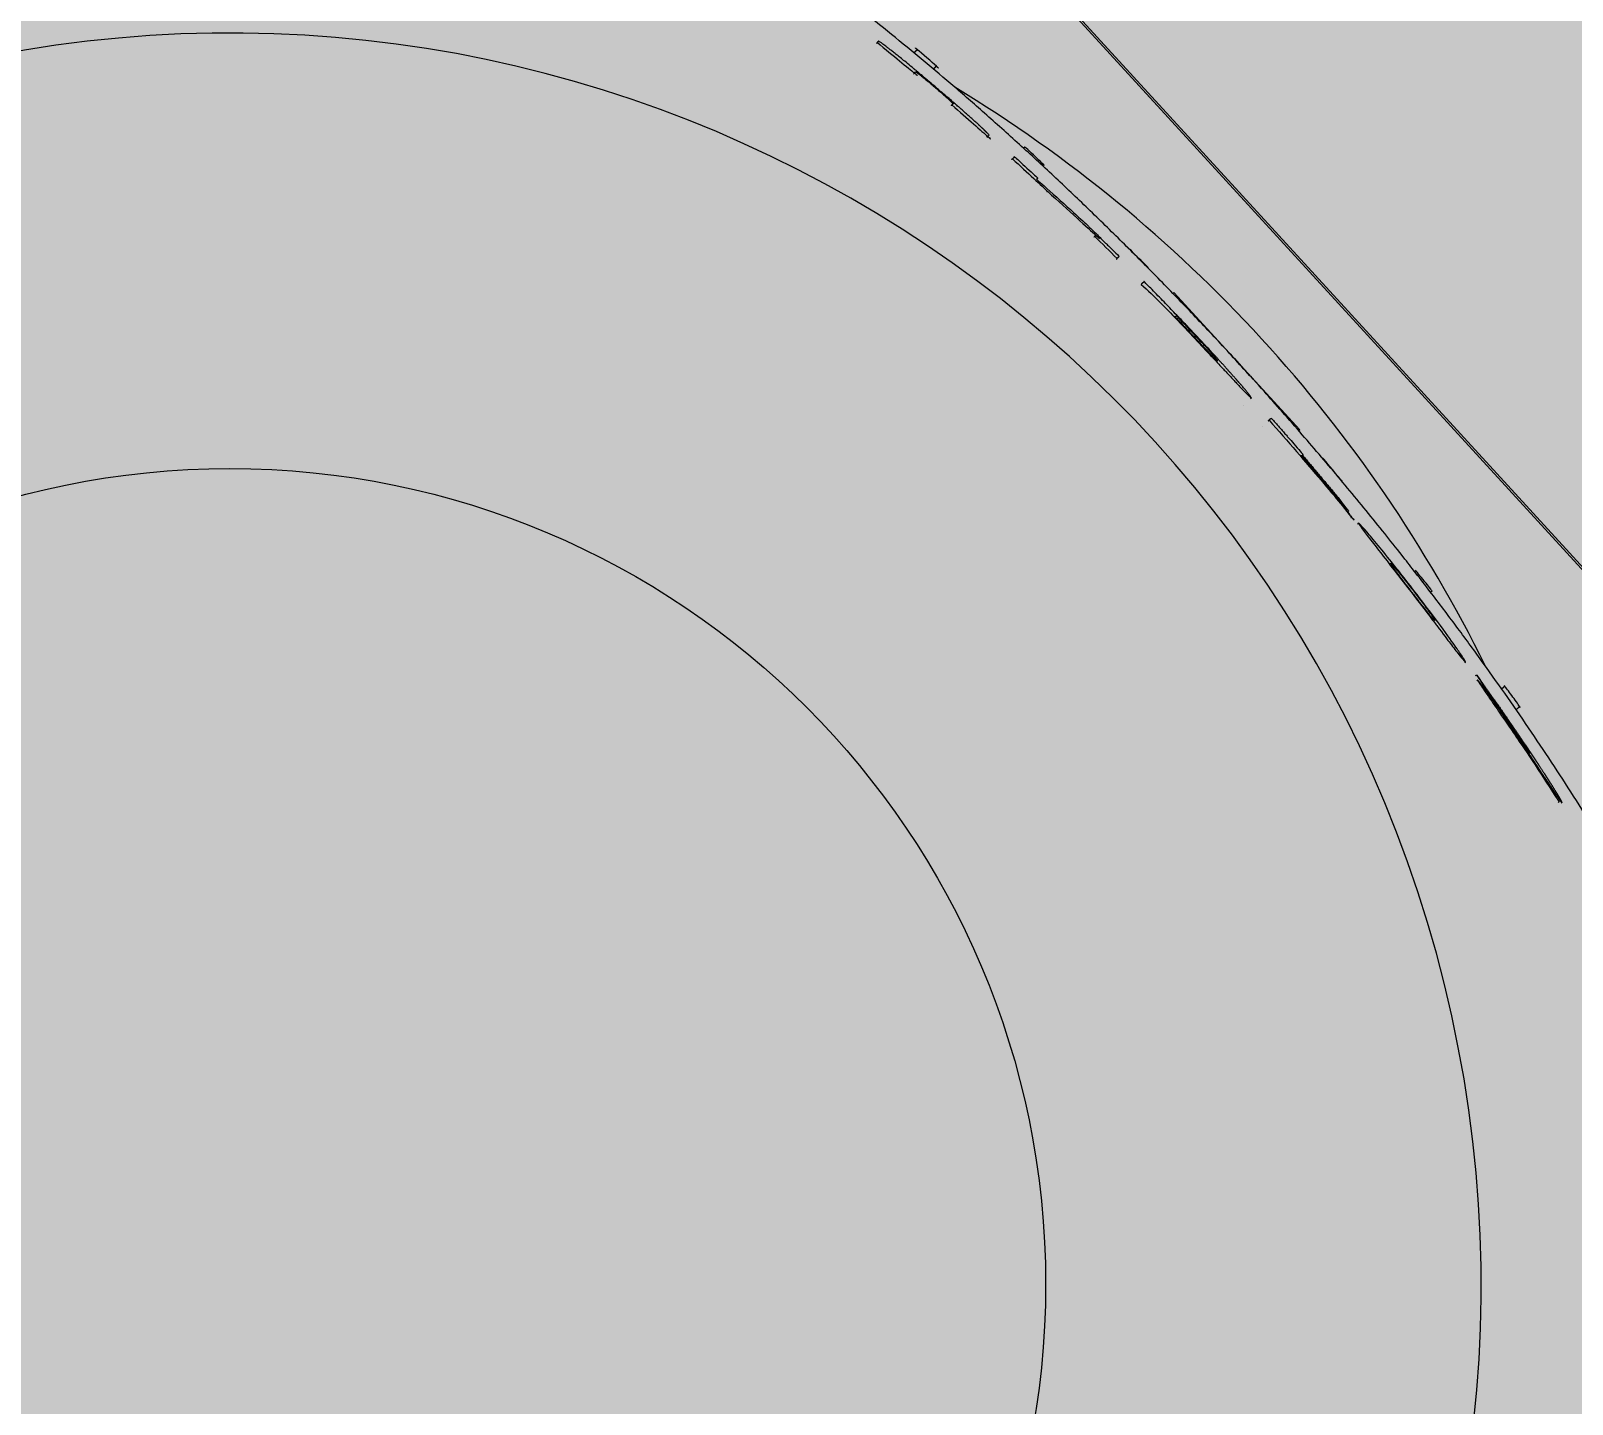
# Model space of a CAD drawing. Header units: metres. Extents: x 2306714 to 2308412, y 453204 to 454783.
# Drawn here: x 2307435.8615 to 2307435.9941, y 454013.2521 to 454013.3703 of the extents above; entities that cross this region are included whole.
import ezdxf

# ---------------------------------------------------------------- set-up
doc = ezdxf.new("R2010")
doc.units = ezdxf.units.M
doc.set_wipeout_variables(frame=1)
doc.linetypes.add('CENTER', pattern=[2, 1.25, -0.25, 0.25, -0.25])
for name, color, linetype in [('220_СТР', 7, 'Continuous'), ('АД_серый', 250, 'Continuous'), ('ГП_здания', 7, 'Continuous'), ('ПП_Дорога_Покрытия_Газон', 3, 'Continuous')]:
    doc.layers.add(name, color=color, linetype=linetype)
for name, color, linetype, lineweight in [('280_ПОР_Откосы планировки', 250, 'Continuous', 20), ('ГП_АД том 3.2.6', 250, 'Continuous', 40), ('ПП_Дорога_Покрытия_Откос', 3, 'Continuous', 9)]:
    doc.layers.add(name, color=color, linetype=linetype, lineweight=lineweight)
doc.styles.get("Standard").update_dxf_attribs({"font": 'arial.ttf'})

# ---------------------------------------------------------------- blocks, each defined once
blk = doc.blocks.new('АД 3.2.6')
at = {"layer": 'АД_серый'}
h = blk.add_hatch(dxfattribs=at)
h.set_pattern_fill('ANSI37', color=256, scale=0.25)
h.set_pattern_definition([(45, (-2306965.9422, -453205.9558), (-0.56126600757, 0.56126600757), []), (135, (-2306965.9422, -453205.9558), (-0.56126600757, -0.56126600757), [])])
edge = h.paths.add_edge_path()
edge.add_line((1053.93186, 1206.08536), (1054.02543, 1208.20484))
edge.add_line((1054.02543, 1208.20484), (1018.62202, 1175.7919))
edge.add_line((1018.62202, 1175.7919), (966.99205, 1128.52302))
edge.add_line((966.99205, 1128.52302), (878.48354, 1047.49067))
edge.add_line((878.48354, 1047.49067), (841.60499, 1013.72719))
edge.add_line((841.60499, 1013.72719), (814.31486, 988.74221))
edge.add_line((814.31486, 988.74221), (777.43631, 954.97873))
edge.add_line((777.43631, 954.97873), (740.55776, 921.21525))
edge.add_line((740.55776, 921.21525), (666.80067, 853.68829))
edge.add_line((666.80067, 853.68829), (629.92212, 819.92481))
edge.add_line((629.92212, 819.92481), (593.04357, 786.16133))
edge.add_line((593.04357, 786.16133), (556.16502, 752.39785))
edge.add_line((556.16502, 752.39785), (292.41778, 510.92888))
edge.add_line((292.41778, 510.92888), (59.06115, 297.28349))
edge.add_arc((479.24764, -161.67002), 622.24996, 132.47509102, 141.13179677)
edge.add_line((-5.2309, 228.81116), (-27.95818, 200.61292))
edge.add_arc((-516.71903, 594.54558), 627.75003, 312.47523068, 321.13179661, ccw=False)
edge.add_line((-92.81738, 131.5364), (-212.23468, 22.20554))
edge.add_line((-212.23468, 22.20554), (-211.22178, 21.09919))
edge.add_line((-211.22178, 21.09919), (-91.80447, 130.43005))
edge.add_arc((-516.71903, 594.54558), 629.25003, 312.4752307, 321.13179662)
edge.add_line((-26.79029, 199.67163), (-4.06301, 227.86986))
edge.add_arc((479.24764, -161.67002), 620.74996, 132.47509101, 141.13179676, ccw=False)
edge.add_line((60.07406, 296.17713), (293.44604, 509.83656))
edge.add_line((293.44604, 509.83656), (557.17795, 751.29146))
edge.add_line((557.17795, 751.29146), (594.0565, 785.05494))
edge.add_line((594.0565, 785.05494), (630.93505, 818.81842))
edge.add_line((630.93505, 818.81842), (667.8136, 852.5819))
edge.add_line((667.8136, 852.5819), (741.5707, 920.10885))
edge.add_line((741.5707, 920.10885), (778.44926, 953.87233))
edge.add_line((778.44926, 953.87233), (815.32781, 987.63581))
edge.add_line((815.32781, 987.63581), (842.61793, 1012.62079))
edge.add_line((842.61793, 1012.62079), (879.49648, 1046.38427))
edge.add_line((879.49648, 1046.38427), (968.00501, 1127.41661))
edge.add_line((968.00501, 1127.41661), (1019.63498, 1174.68549))
edge.add_line((1019.63498, 1174.68549), (1053.93186, 1206.08536))
blk = doc.blocks.new('Водоподготовка 4 этап')
at = {"layer": '220_СТР', "lineweight": 30, "true_color": 0xe51010}
h = blk.add_hatch(color=12, dxfattribs=at)
h.dxf.hatch_style = 1
h.paths.add_polyline_path([(2307427.33288, 454009.45795), (2307434.33981, 454015.87302), (2307439.33817, 454010.41625), (2307432.32988, 454003.99993)])
blk = doc.blocks.new('Водоподготовка 18.05')
at = {"layer": 'ГП_здания', "linetype": 'CENTER', "lineweight": 13, "ltscale": 100}
blk.add_line((7414.08, 5503.84, 0), (7414.08, 6418.12, 0), dxfattribs=at)
at = {"layer": 'ГП_здания', "lineweight": 13, "ltscale": 25}
blk.add_line((7539.08, 5759.88, 0), (7539.08, 5979.88, 0), dxfattribs=at)
at = {"layer": 'ГП_здания', "lineweight": 13}
for p, q in [((7524.88, 5911.39, 0), (7524.97, 5911.39, 0)), ((7525.3, 5907.28, 0), (7525.4, 5907.28, 0)), ((7526.27, 5898.99, 0), (7526.37, 5898.99, 0)), ((7526.43, 5898.99, 0), (7526.53, 5898.99, 0)), ((7526.96, 5867.09, 0), (7526.96, 5867.09, 0)), ((7527.81, 5867.09, 0), (7527.91, 5867.09, 0)), ((7526.92, 5864.66, 0), (7526.92, 5864.66, 0)), ((7527.34, 5852.94, 0), (7527.43, 5852.94, 0)), ((7526.05, 5837.89, 0), (7526.15, 5837.89, 0)), ((7525.77, 5836.06, 0), (7525.87, 5836.06, 0)), ((7524.01, 5823.4, 0), (7524.11, 5823.4, 0))]:
    blk.add_line(p, q, dxfattribs=at)
at = {"layer": 'ГП_здания', "lineweight": 13, "ltscale": 25}
blk.add_lwpolyline([(7467.72, 5719.88), (7538.93, 5719.88), (7538.93, 6019.88), (7458.31, 6019.88)], dxfattribs=at)
at = {"layer": 'ГП_здания', "lineweight": 13, "elevation": 0}
for points in [[(7463.16, 5964.65, 1), (7360.11, 5775.74, 1), (7463.16, 5964.65)], [(7527.39, 5883.74), (7527.49, 5883.74, 0.002331), (7527.35, 5886.44)]]:
    blk.add_lwpolyline(points, format="xyb", dxfattribs=at)
blk.add_lwpolyline([(7529, 5878.28), (7529.11, 5878.28), (7529.12, 5862.26), (7529.01, 5862.25)], dxfattribs=at)
at = {"layer": 'ГП_здания', "lineweight": 13, "ltscale": 25}
blk.add_circle((7411.63, 5870.19, 0), 70.16, dxfattribs=at)
at = {"layer": 'ГП_здания', "lineweight": 13}
blk.add_arc((7411.63, 5870.19, 0), 120.36, 343.7424, 16.3299, dxfattribs=at)
at = {"layer": 'ГП_здания', "lineweight": 13, "extrusion": (0, 0, -1)}
blk.add_ellipse((6650.46, 5875.85, 0), major_axis=(878.86, 0.55), ratio=0.530258, start_param=0.085865, end_param=0.088818, dxfattribs=at)
at = {"layer": 'ГП_здания', "lineweight": 13}
for points, degree, knots in [([(7506.33, 5965.01, 0), (7502.57, 5968.77, 0), (7497.44, 5971.64, 0), (7493.34, 5973.58, 0), (7492.15, 5974.15, 0), (7491.06, 5974.63, 0), (7489.91, 5975.11, 0), (7484.79, 5977.26, 0), (7479.3, 5979.02, 0), (7473.89, 5980.45, 0), (7470.63, 5981.31, 0), (7467.44, 5982.06, 0), (7464.08, 5982.74, 0), (7462.42, 5983.09, 0), (7460.72, 5983.41, 0), (7459, 5983.72, 0), (7450.37, 5985.26, 0), (7441.13, 5986.37, 0), (7431.55, 5987.01, 0), (7425.2, 5987.44, 0), (7418.7, 5987.66, 0), (7412.14, 5987.67, 0), (7405.87, 5987.68, 0), (7399.65, 5987.49, 0), (7393.56, 5987.12, 0), (7389.62, 5986.87, 0), (7385.73, 5986.55, 0), (7381.91, 5986.16, 0), (7371.98, 5985.12, 0), (7362.53, 5983.58, 0), (7353.92, 5981.55, 0), (7351.25, 5980.92, 0), (7348.58, 5980.23, 0), (7345.9, 5979.44, 0), (7343.67, 5978.8, 0), (7341.43, 5978.09, 0), (7339.24, 5977.32, 0), (7337.42, 5976.68, 0), (7335.62, 5976.01, 0), (7333.87, 5975.28, 0), (7332.77, 5974.83, 0), (7331.7, 5974.36, 0), (7330.6, 5973.86, 0), (7327.67, 5972.51, 0), (7324.12, 5970.66, 0), (7320.86, 5968.3, 0), (7319.42, 5967.26, 0), (7318.04, 5966.12, 0), (7316.81, 5964.89, 0), (7313.05, 5961.13, 0), (7310.18, 5956, 0), (7308.24, 5951.9, 0), (7307.68, 5950.71, 0), (7307.19, 5949.62, 0), (7306.71, 5948.46, 0), (7304.57, 5943.35, 0), (7302.8, 5937.86, 0), (7301.37, 5932.45, 0), (7300.51, 5929.19, 0), (7299.77, 5926, 0), (7299.08, 5922.64, 0), (7298.74, 5920.97, 0), (7298.42, 5919.28, 0), (7298.11, 5917.56, 0), (7296.56, 5908.93, 0), (7295.46, 5899.68, 0), (7294.81, 5890.1, 0), (7294.39, 5883.76, 0), (7294.16, 5877.26, 0), (7294.15, 5870.7, 0), (7294.15, 5864.43, 0), (7294.33, 5858.21, 0), (7294.71, 5852.11, 0), (7294.95, 5848.17, 0), (7295.27, 5844.28, 0), (7295.67, 5840.47, 0), (7296.7, 5830.53, 0), (7298.25, 5821.09, 0), (7300.28, 5812.48, 0), (7300.91, 5809.81, 0), (7301.6, 5807.14, 0), (7302.38, 5804.46, 0), (7303.03, 5802.22, 0), (7303.74, 5799.99, 0), (7304.5, 5797.79, 0), (7305.14, 5795.98, 0), (7305.82, 5794.18, 0), (7306.54, 5792.43, 0), (7307, 5791.32, 0), (7307.46, 5790.26, 0), (7307.97, 5789.16, 0), (7309.32, 5786.23, 0), (7311.17, 5782.68, 0), (7313.52, 5779.42, 0), (7314.56, 5777.98, 0), (7315.7, 5776.6, 0), (7316.93, 5775.37, 0)], 3, [0, 0, 0, 0, 1.490588, 1.490588, 1.490588, 1.924398, 1.924398, 1.924398, 3.851331, 3.851331, 3.851331, 5.01041, 5.01041, 5.01041, 5.586225, 5.586225, 5.586225, 8.477972, 8.477972, 8.477972, 10.394049, 10.394049, 10.394049, 12.224729, 12.224729, 12.224729, 13.40936, 13.40936, 13.40936, 16.493768, 16.493768, 16.493768, 17.44998, 17.44998, 17.44998, 18.244155, 18.244155, 18.244155, 18.901026, 18.901026, 18.901026, 19.31658, 19.31658, 19.31658, 20.421311, 20.421311, 20.421311, 20.909714, 20.909714, 20.909714, 22.400302, 22.400302, 22.400302, 22.834113, 22.834113, 22.834113, 24.761045, 24.761045, 24.761045, 25.920124, 25.920124, 25.920124, 26.495939, 26.495939, 26.495939, 29.387685, 29.387685, 29.387685, 31.303762, 31.303762, 31.303762, 33.134443, 33.134443, 33.134443, 34.319073, 34.319073, 34.319073, 37.403481, 37.403481, 37.403481, 38.359693, 38.359693, 38.359693, 39.153868, 39.153868, 39.153868, 39.810739, 39.810739, 39.810739, 40.226293, 40.226293, 40.226293, 41.331024, 41.331024, 41.331024, 41.819428, 41.819428, 41.819428, 41.819428]), ([(7316.93, 5775.37, 0), (7318.76, 5773.54, 0), (7320.99, 5771.76, 0), (7323.61, 5770.03, 0), (7331.37, 5765.73, 0), (7341.46, 5761.96, 0), (7348.45, 5759.9, 0), (7369.22, 5755.08, 0), (7393.77, 5752.59, 0), (7410.03, 5752.07, 0), (7436.47, 5753.01, 0), (7460.37, 5756.65, 0), (7469.09, 5758.46, 0), (7482.17, 5762.01, 0), (7492.71, 5766.36, 0), (7496.42, 5768.18, 0), (7500.74, 5770.73, 0), (7504.19, 5773.42, 0), (7505.01, 5774.1, 0), (7505.76, 5774.79, 0), (7506.45, 5775.49, 0), (7508.28, 5777.32, 0), (7510.07, 5779.55, 0), (7511.79, 5782.17, 0), (7516.1, 5789.93, 0), (7519.86, 5800.01, 0), (7521.93, 5807.01, 0), (7526.74, 5827.78, 0), (7529.24, 5852.33, 0), (7529.75, 5868.59, 0), (7528.81, 5895.02, 0), (7525.17, 5918.93, 0), (7523.37, 5927.65, 0), (7519.82, 5940.73, 0), (7515.47, 5951.26, 0), (7513.65, 5954.97, 0), (7511.09, 5959.3, 0), (7508.4, 5962.75, 0), (7507.72, 5963.56, 0), (7507.03, 5964.32, 0), (7506.33, 5965.01, 0)], 5, [0, 0, 0, 0, 0, 0, 28.612785, 28.612785, 28.612785, 74.374141, 74.374141, 74.374141, 152.858752, 152.858752, 152.858752, 202.96905, 202.96905, 202.96905, 235.424027, 235.424027, 235.424027, 246.308087, 246.308087, 246.308087, 246.308087, 246.308087, 274.920872, 274.920872, 274.920872, 320.682228, 320.682228, 320.682228, 399.166839, 399.166839, 399.166839, 449.277137, 449.277137, 449.277137, 481.732114, 481.732114, 481.732114, 492.616174, 492.616174, 492.616174, 492.616174, 492.616174, 492.616174]), ([(7527.32, 5852.18, 0), (7527.34, 5852.45, 0), (7527.37, 5852.64, 0), (7527.41, 5852.89, 0), (7527.42, 5852.95, 0), (7527.45, 5852.94, 0), (7527.46, 5852.85, 0), (7527.46, 5852.55, 0), (7527.46, 5852.32, 0), (7527.44, 5851.51, 0), (7527.42, 5851.02, 0), (7527.35, 5849.72, 0), (7527.3, 5849.01, 0), (7527.17, 5847.15, 0), (7527.04, 5845.47, 0), (7526.72, 5842.07, 0), (7526.61, 5841.06, 0), (7526.43, 5839.57, 0), (7526.37, 5839.13, 0), (7526.31, 5838.66, 0), (7526.28, 5838.49, 0), (7526.23, 5838.21, 0), (7526.21, 5838.1, 0), (7526.2, 5838.03, 0), (7526.17, 5837.92, 0), (7526.15, 5837.87, 0), (7526.13, 5837.91, 0), (7526.13, 5837.98, 0), (7526.14, 5838.26, 0), (7526.15, 5838.48, 0), (7526.19, 5839.11, 0), (7526.23, 5839.51, 0), (7526.3, 5840.34, 0), (7526.36, 5840.93, 0), (7526.48, 5842.27, 0), (7526.6, 5843.54, 0), (7526.86, 5846.63, 0), (7526.97, 5848, 0), (7527.13, 5849.94, 0), (7527.17, 5850.48, 0), (7527.23, 5851.2, 0), (7527.25, 5851.43, 0), (7527.28, 5851.84, 0), (7527.3, 5852.02, 0), (7527.32, 5852.18, 0)], 3, [0, 0, 0, 0, 0.140503, 0.140503, 0.279558, 0.279558, 0.440684, 0.440684, 0.557789, 0.557789, 0.647061, 0.647061, 0.735991, 0.735991, 0.880222, 0.880222, 1.011551, 1.011551, 1.141168, 1.141168, 1.238837, 1.238837, 1.336799, 1.336799, 1.336799, 1.471844, 1.471844, 1.606831, 1.606831, 1.749736, 1.749736, 1.904632, 1.904632, 2.023565, 2.023565, 2.069214, 2.069214, 2.080648, 2.080648, 2.085127, 2.085127, 2.087376, 2.087376, 2.089632, 2.089632, 2.089632, 2.089632]), ([(7526.86, 5844.12, 0), (7526.9, 5844.57, 0), (7526.94, 5845.01, 0), (7527, 5845.68, 0), (7527.03, 5846.09, 0), (7527.08, 5846.74, 0), (7527.1, 5847.07, 0), (7527.14, 5847.62, 0), (7527.15, 5847.83, 0), (7527.16, 5848.18, 0), (7527.16, 5848.32, 0), (7527.16, 5848.56, 0), (7527.14, 5848.56, 0), (7527.11, 5848.47, 0), (7527.09, 5848.36, 0), (7527.05, 5848.01, 0), (7527.03, 5847.84, 0), (7526.97, 5847.32, 0), (7526.95, 5847.07, 0), (7526.91, 5846.63, 0), (7526.89, 5846.37, 0), (7526.87, 5846.17, 0), (7526.85, 5845.96, 0), (7526.84, 5845.75, 0), (7526.8, 5845.29, 0), (7526.79, 5845.23, 0), (7526.76, 5844.85, 0), (7526.73, 5844.52, 0), (7526.68, 5843.87, 0), (7526.66, 5843.61, 0), (7526.63, 5843.15, 0), (7526.61, 5842.96, 0), (7526.59, 5842.59, 0), (7526.59, 5842.48, 0), (7526.6, 5842.31, 0), (7526.61, 5842.3, 0), (7526.65, 5842.43, 0), (7526.67, 5842.55, 0), (7526.73, 5842.91, 0), (7526.75, 5843.11, 0), (7526.8, 5843.52, 0), (7526.83, 5843.81, 0), (7526.86, 5844.12, 0)], 3, [0, 0, 0, 0, 0.061398, 0.061398, 0.143718, 0.143718, 0.202976, 0.202976, 0.250492, 0.250492, 0.297711, 0.297711, 0.366238, 0.366238, 0.435084, 0.435084, 0.471903, 0.471903, 0.504315, 0.504315, 0.561339, 0.561339, 0.561339, 0.596677, 0.596677, 0.608213, 0.608213, 0.649967, 0.649967, 0.679277, 0.679277, 0.709843, 0.709843, 0.753333, 0.753333, 0.831317, 0.831317, 0.895995, 0.895995, 0.956547, 0.956547, 1.047004, 1.047004, 1.047004, 1.047004]), ([(7525.8, 5835.06, 0), (7525.82, 5835.06, 0), (7525.85, 5835.06, 0), (7525.88, 5835.06, 0), (7525.55, 5832.34, 0), (7525.43, 5831.53, 0), (7525.15, 5829.67, 0), (7525.11, 5829.41, 0), (7525.06, 5829.07, 0), (7525.03, 5828.92, 0), (7524.99, 5828.68, 0), (7524.97, 5828.59, 0), (7524.95, 5828.47, 0), (7524.94, 5828.42, 0), (7524.93, 5828.37, 0), (7524.93, 5828.36, 0), (7524.92, 5828.38, 0), (7524.93, 5828.41, 0), (7524.93, 5828.5, 0), (7524.94, 5828.56, 0), (7524.97, 5828.73, 0), (7524.98, 5828.84, 0), (7525.04, 5829.28, 0), (7525.09, 5829.64, 0), (7525.16, 5830.09, 0), (7525.17, 5830.18, 0), (7525.39, 5831.75, 0), (7525.5, 5832.56, 0), (7525.71, 5834.3, 0), (7525.75, 5834.64, 0), (7525.8, 5835.04, 0), (7525.82, 5835.3, 0), (7525.86, 5835.71, 0), (7525.87, 5835.85, 0), (7525.88, 5836.03, 0), (7525.88, 5836.07, 0), (7525.86, 5836.04, 0), (7525.84, 5835.97, 0), (7525.8, 5835.71, 0), (7525.77, 5835.52, 0), (7525.68, 5834.94, 0), (7525.63, 5834.57, 0), (7525.52, 5833.79, 0), (7525.45, 5833.26, 0), (7525.27, 5831.99, 0), (7525.14, 5831.07, 0), (7524.89, 5829.37, 0), (7524.69, 5827.82, 0), (7523.96, 5823.6, 0), (7523.93, 5823.6, 0), (7523.9, 5823.6, 0), (7523.86, 5823.6, 0)], 3, [0, 0, 0, 0, 1, 1, 1, 1.783766, 1.783766, 1.982817, 1.982817, 2.11539, 2.11539, 2.202851, 2.202851, 2.273034, 2.273034, 2.340963, 2.340963, 2.410948, 2.410948, 2.485726, 2.485726, 2.579921, 2.579921, 2.89106, 2.89106, 2.97694, 2.97694, 4.273165, 4.273165, 4.998658, 4.998658, 5.83057, 5.83057, 6.496585, 6.496585, 7.143847, 7.143847, 7.81969, 7.81969, 8.515656, 8.515656, 9.392411, 9.392411, 10.702693, 10.702693, 12.186246, 12.186246, 14.374851, 14.374851, 14.374851, 15.374851, 15.374851, 15.374851, 15.374851])]:
    blk.add_open_spline(points, degree=degree, knots=knots, dxfattribs=at)
for points, weights, degree, knots in [([(7525.93, 5903.07, 0), (7526.09, 5901.72, 0), (7526.23, 5900.36, 0), (7526.37, 5898.99, 0), (7526.42, 5898.99, 0), (7526.47, 5898.99, 0), (7526.52, 5898.99, 0), (7526.53, 5898.97, 0), (7526.54, 5899.02, 0), (7526.54, 5899.19, 0), (7526.54, 5899.31, 0), (7526.52, 5899.66, 0), (7526.5, 5899.91, 0), (7526.44, 5900.64, 0), (7526.4, 5901.09, 0), (7526.16, 5903.34, 0), (7525.91, 5905.4, 0), (7525.61, 5907.62, 0), (7525.5, 5908.44, 0), (7525.3, 5909.71, 0), (7525.22, 5910.17, 0), (7525.12, 5910.79, 0), (7525.07, 5911.02, 0), (7525.01, 5911.29, 0), (7525, 5911.35, 0), (7524.97, 5911.41, 0), (7524.97, 5911.4, 0), (7524.97, 5911.36, 0), (7524.92, 5911.36, 0), (7524.87, 5911.36, 0), (7524.82, 5911.36, 0), (7524.78, 5911.36, 0), (7524.75, 5911.36, 0), (7524.72, 5911.36, 0)], [1, 0.999842440264, 0.999842440264, 1, 1, 1, 1, 1, 1, 1, 1, 1, 1, 1, 1, 1, 1, 1, 1, 1, 1, 1, 1, 1, 1, 1, 1, 1, 1, 1, 1, 1, 1, 1], 3, [0, 0, 0, 0, 0.043483, 0.043483, 0.043483, 1.043483, 1.043483, 1.043483, 1.176822, 1.176822, 1.29652, 1.29652, 1.402822, 1.402822, 1.501723, 1.501723, 1.801223, 1.801223, 2.155266, 2.155266, 2.487129, 2.487129, 2.786519, 2.786519, 2.987055, 2.987055, 3.18426, 3.18426, 3.18426, 4.18426, 4.18426, 4.18426, 5.18426, 5.18426, 5.18426, 5.18426]), ([(7524.82, 5911.36, 0), (7525.02, 5910.01, 0), (7525.22, 5908.65, 0), (7525.4, 5907.28, 0), (7525.45, 5907.28, 0), (7525.5, 5907.28, 0), (7525.55, 5907.28, 0), (7525.56, 5907.28, 0), (7525.56, 5907.26, 0), (7525.58, 5907.19, 0), (7525.59, 5907.13, 0), (7525.63, 5906.94, 0), (7525.66, 5906.77, 0), (7525.72, 5906.36, 0), (7525.75, 5906.12, 0), (7525.83, 5905.6, 0), (7525.86, 5905.32, 0), (7525.93, 5904.77, 0), (7525.96, 5904.5, 0), (7526.01, 5904.01, 0), (7526.04, 5903.79, 0), (7526.07, 5903.44, 0), (7526.08, 5903.3, 0), (7526.09, 5903.15, 0), (7526.09, 5903.07, 0), (7526.08, 5903.07, 0), (7526.03, 5903.07, 0), (7525.98, 5903.07, 0), (7525.93, 5903.07, 0), (7525.89, 5903.07, 0), (7525.86, 5903.07, 0), (7525.83, 5903.07, 0)], [1, 0.999831571191, 0.999831571191, 1, 1, 1, 1, 1, 1, 1, 1, 1, 1, 1, 1, 1, 1, 1, 1, 1, 1, 1, 1, 1, 1, 1, 1, 1, 1, 1, 1, 1], 3, [0, 0, 0, 0, 0.044958, 0.044958, 0.044958, 1.044958, 1.044958, 1.044958, 1.12452, 1.12452, 1.203961, 1.203961, 1.340747, 1.340747, 1.478445, 1.478445, 1.61591, 1.61591, 1.75323, 1.75323, 1.889381, 1.889381, 2.015622, 2.015622, 2.106287, 2.106287, 2.106287, 3.106287, 3.106287, 3.106287, 4.106287, 4.106287, 4.106287, 4.106287]), ([(7526.84, 5906.43, 0), (7526.96, 5906.43, 0), (7527.08, 5906.44, 0), (7527.2, 5906.44, 0), (7527.12, 5907.15, 0), (7527.05, 5907.87, 0), (7526.97, 5908.58, 0), (7526.83, 5908.58, 0), (7526.69, 5908.59, 0), (7526.55, 5908.59, 0)], [1, 1, 1, 1, 0.999996795465, 0.999996795465, 1, 1, 1, 1], 3, [0, 0, 0, 0, 0.480007, 0.480007, 0.480007, 0.486208, 0.486208, 0.486208, 1.043218, 1.043218, 1.043218, 1.043218]), ([(7528.15, 5894.02, 0), (7528.19, 5894.02, 0), (7528.24, 5894.03, 0), (7528.28, 5894.03, 0), (7528.23, 5894.74, 0), (7528.18, 5895.45, 0), (7528.13, 5896.16, 0), (7528.07, 5896.17, 0), (7528.02, 5896.17, 0), (7527.96, 5896.17, 0)], [1, 1, 1, 1, 0.999996814524, 0.999996814524, 1, 1, 1, 1], 3, [0, 0, 0, 0, 0.1836966, 0.1836966, 0.1836966, 0.1898793, 0.1898793, 0.1898793, 0.4132454, 0.4132454, 0.4132454, 0.4132454]), ([(7526.55, 5896.14, 0), (7526.58, 5896.14, 0), (7526.61, 5896.14, 0), (7526.64, 5896.14, 0), (7526.73, 5896.14, 0), (7526.81, 5896.14, 0), (7526.9, 5896.14, 0), (7526.94, 5895.69, 0), (7526.98, 5895.24, 0), (7527.05, 5894.35, 0), (7527.09, 5893.9, 0), (7527.13, 5893.45, 0), (7527.08, 5893.45, 0), (7527.03, 5893.45, 0), (7526.98, 5893.45, 0), (7527.17, 5891.6, 0), (7527.35, 5889.74, 0), (7527.52, 5887.87, 0), (7527.56, 5887.18, 0), (7527.6, 5886.49, 0), (7527.67, 5885.12, 0), (7527.71, 5884.43, 0), (7527.74, 5883.74, 0), (7527.65, 5883.74, 0), (7527.57, 5883.74, 0), (7527.49, 5883.74, 0)], [1, 1, 1, 1, 1, 1, 1, 1, 1, 1, 1, 1, 1, 1, 1, 0.999712769491, 0.999712769491, 1, 1, 1, 1, 1, 1, 1, 1, 1], 3, [0, 0, 0, 0, 1, 1, 1, 2, 2, 2, 2.126478, 2.126478, 2.252956, 2.252956, 2.252956, 3.252956, 3.252956, 3.252956, 3.311668, 3.311668, 3.311668, 3.505021, 3.505021, 3.698375, 3.698375, 3.698375, 4.698375, 4.698375, 4.698375, 4.698375]), ([(7526.64, 5896.14, 0), (7526.83, 5894.09, 0), (7526.98, 5892.01, 0), (7526.94, 5892.01, 0), (7526.89, 5892.01, 0)], [1, 0.999768964858, 1, 1, 1], 2, [0, 0, 0, 0.042992, 0.042992, 1.042992, 1.042992, 1.042992]), ([(7526.98, 5892.01, 0), (7527.27, 5889.25, 0), (7527.5, 5886.44, 0), (7527.42, 5886.44, 0), (7527.35, 5886.44, 0), (7527.3, 5886.44, 0), (7527.25, 5886.44, 0)], [1, 0.9995748086, 1, 1, 1, 1, 1], 2, [0, 0, 0, 0.058325, 0.058325, 1.058325, 1.058325, 2.058325, 2.058325, 2.058325]), ([(7528.8, 5883.75, 0), (7528.81, 5883.75, 0), (7528.83, 5883.75, 0), (7528.84, 5883.75, 0), (7528.87, 5883.04, 0), (7528.9, 5882.32, 0), (7528.92, 5881.61, 0), (7528.91, 5881.61, 0), (7528.9, 5881.61, 0), (7528.89, 5881.61, 0)], [1, 1, 1, 1, 0.999996825739, 0.999996825739, 1, 1, 1, 1], 3, [0, 0, 0, 0, 0.055698, 0.055698, 0.055698, 0.061869, 0.061869, 0.061869, 1.061869, 1.061869, 1.061869, 1.061869]), ([(7527.51, 5880.7, 0), (7527.54, 5880.7, 0), (7527.58, 5880.7, 0), (7527.61, 5880.7, 0), (7527.69, 5880.7, 0), (7527.78, 5880.7, 0), (7527.86, 5880.7, 0), (7527.97, 5877.77, 0), (7528.03, 5874.84, 0), (7528.05, 5871.9, 0), (7528.05, 5871.58, 0), (7528.05, 5871.26, 0), (7528.05, 5870.62, 0), (7528.04, 5870.31, 0), (7528.03, 5869.44, 0), (7528.02, 5868.92, 0), (7528, 5868.04, 0), (7527.98, 5867.69, 0), (7527.94, 5867.22, 0), (7527.93, 5867.09, 0), (7527.89, 5867.09, 0), (7527.88, 5867.22, 0), (7527.85, 5867.69, 0), (7527.84, 5868.04, 0), (7527.82, 5868.92, 0), (7527.82, 5869.44, 0), (7527.81, 5870.31, 0), (7527.8, 5870.62, 0), (7527.8, 5871.25, 0), (7527.8, 5871.58, 0), (7527.79, 5871.9, 0), (7527.78, 5874.84, 0), (7527.71, 5877.77, 0), (7527.61, 5880.7, 0)], [1, 1, 1, 1, 1, 1, 1, 0.999343512694, 0.999343512694, 1, 1, 1, 1, 1, 1, 1, 1, 1, 1, 1, 1, 1, 1, 1, 1, 1, 1, 1, 1, 1, 1, 0.999341942387, 0.999341942387, 1], 3, [0, 0, 0, 0, 1, 1, 1, 2, 2, 2, 2.088765, 2.088765, 2.088765, 2.179672, 2.179672, 2.270355, 2.270355, 2.446415, 2.446415, 2.623026, 2.623026, 2.799734, 2.799734, 2.97648, 2.97648, 3.15302, 3.15302, 3.329024, 3.329024, 3.41975, 3.41975, 3.510708, 3.510708, 3.510708, 3.599579, 3.599579, 3.599579, 3.599579]), ([(7527.93, 5876.65, 0), (7527.94, 5875.85, 0), (7527.96, 5875.05, 0), (7527.97, 5874.24, 0), (7527.97, 5874.05, 0), (7527.97, 5873.86, 0), (7527.98, 5873.49, 0), (7527.98, 5873.31, 0), (7527.98, 5872.79, 0), (7527.97, 5872.48, 0), (7527.96, 5871.96, 0), (7527.96, 5871.76, 0), (7527.94, 5871.48, 0), (7527.93, 5871.41, 0), (7527.91, 5871.41, 0), (7527.9, 5871.48, 0), (7527.88, 5871.76, 0), (7527.87, 5871.96, 0), (7527.86, 5872.48, 0), (7527.85, 5872.79, 0), (7527.84, 5873.31, 0), (7527.83, 5873.49, 0), (7527.83, 5873.86, 0), (7527.82, 5874.05, 0), (7527.82, 5874.24, 0), (7527.81, 5875.05, 0), (7527.8, 5875.85, 0), (7527.78, 5876.65, 0), (7527.83, 5876.65, 0), (7527.88, 5876.65, 0), (7527.93, 5876.65, 0)], [1, 0.999994590858, 0.999994590858, 1, 1, 1, 1, 1, 1, 1, 1, 1, 1, 1, 1, 1, 1, 1, 1, 1, 1, 1, 1, 1, 1, 0.999994585389, 0.999994585389, 1, 1, 1, 1], 3, [0, 0, 0, 0, 0.008057, 0.008057, 0.008057, 0.061803, 0.061803, 0.115414, 0.115414, 0.219311, 0.219311, 0.323549, 0.323549, 0.427893, 0.427893, 0.532235, 0.532235, 0.6365, 0.6365, 0.740465, 0.740465, 0.794031, 0.794031, 0.847732, 0.847732, 0.847732, 0.855793, 0.855793, 0.855793, 1.855793, 1.855793, 1.855793, 1.855793]), ([(7529.11, 5871.33, 0), (7529.11, 5871.33, 0), (7529.11, 5871.33, 0), (7529.12, 5870.27, 0), (7529.11, 5869.2, 0), (7529.11, 5869.2, 0), (7529.11, 5869.2, 0)], [1, 1, 1, 0.999995244209, 1, 1, 1], 2, [0, 0, 0, 1, 1, 1.006168, 1.006168, 2.006168, 2.006168, 2.006168]), ([(7527.75, 5864.66, 0), (7527.65, 5859.14, 0), (7527.35, 5853.68, 0), (7527.3, 5853.68, 0), (7527.25, 5853.68, 0)], [1, 0.998450632752, 1, 1, 1], 2, [0, 0, 0, 0.111347, 0.111347, 1.111347, 1.111347, 1.111347]), ([(7527.65, 5864.66, 0), (7527.68, 5864.66, 0), (7527.72, 5864.66, 0), (7527.75, 5864.66, 0), (7527.83, 5864.66, 0), (7527.92, 5864.66, 0), (7528, 5864.66, 0), (7527.99, 5863.97, 0), (7527.97, 5863.28, 0), (7527.94, 5861.91, 0), (7527.92, 5861.22, 0), (7527.9, 5860.53, 0), (7527.87, 5860.53, 0), (7527.84, 5860.53, 0), (7527.82, 5860.53, 0), (7527.79, 5859.77, 0), (7527.76, 5859.01, 0), (7527.7, 5857.49, 0), (7527.67, 5856.74, 0), (7527.64, 5855.98, 0), (7527.6, 5855.54, 0), (7527.56, 5855.11, 0), (7527.52, 5854.68, 0)], [1, 1, 1, 1, 1, 1, 1, 1, 1, 1, 1, 1, 1, 1, 1, 1, 1, 1, 1, 1, 0.999999522671, 0.999999522671, 1], 3, [0, 0, 0, 0, 1, 1, 1, 2, 2, 2, 2.1935, 2.1935, 2.387001, 2.387001, 2.387001, 3.387001, 3.387001, 3.387001, 3.600351, 3.600351, 3.813701, 3.813701, 3.813701, 3.816094, 3.816094, 3.816094, 3.816094]), ([(7527.35, 5853.68, 0), (7527.41, 5854.32, 0), (7527.47, 5854.96, 0), (7527.61, 5857.73, 0), (7527.7, 5860.53, 0), (7527.73, 5860.53, 0), (7527.76, 5860.53, 0), (7527.67, 5857.59, 0), (7527.52, 5854.68, 0), (7527.48, 5854.68, 0), (7527.44, 5854.68, 0)], [1, 0.999999314875, 1, 0.999599929428, 1, 1, 1, 0.999558664614, 1, 1, 1], 2, [0, 0, 0, 0.002341, 0.002341, 0.058917, 0.058917, 1.058917, 1.058917, 1.118338, 1.118338, 2.118338, 2.118338, 2.118338]), ([(7528.82, 5856.78, 0), (7528.83, 5856.78, 0), (7528.85, 5856.78, 0), (7528.86, 5856.78, 0), (7528.89, 5857.49, 0), (7528.91, 5858.21, 0), (7528.94, 5858.92, 0), (7528.93, 5858.92, 0), (7528.92, 5858.92, 0), (7528.91, 5858.92, 0)], [1, 1, 1, 1, 0.999996825739, 0.999996825739, 1, 1, 1, 1], 3, [0, 0, 0, 0, 0.055736, 0.055736, 0.055736, 0.061908, 0.061908, 0.061908, 1.061908, 1.061908, 1.061908, 1.061908]), ([(7527.99, 5844.36, 0), (7528.05, 5844.36, 0), (7528.11, 5844.36, 0), (7528.16, 5844.37, 0), (7528.22, 5845.08, 0), (7528.27, 5845.79, 0), (7528.31, 5846.5, 0), (7528.27, 5846.5, 0), (7528.22, 5846.51, 0), (7528.18, 5846.51, 0)], [1, 1, 1, 1, 0.999996814524, 0.999996814524, 1, 1, 1, 1], 3, [0, 0, 0, 0, 0.2233965, 0.2233965, 0.2233965, 0.2295792, 0.2295792, 0.2295792, 0.4133104, 0.4133104, 0.4133104, 0.4133104]), ([(7526, 5836.44, 0), (7526.04, 5836.44, 0), (7526.07, 5836.44, 0), (7526.1, 5836.44, 0), (7525.78, 5833.67, 0), (7525.44, 5831.24, 0), (7524.99, 5828.22, 0), (7524.76, 5826.76, 0), (7524.49, 5825.21, 0), (7524.4, 5824.72, 0), (7524.27, 5824.08, 0), (7524.23, 5823.88, 0), (7524.18, 5823.62, 0), (7524.14, 5823.49, 0), (7524.11, 5823.4, 0), (7524.1, 5823.39, 0), (7524.1, 5823.5, 0), (7524.11, 5823.6, 0), (7524.16, 5823.92, 0), (7524.19, 5824.16, 0), (7524.27, 5824.66, 0), (7524.35, 5825.15, 0), (7524.59, 5826.69, 0), (7524.64, 5827.06, 0), (7524.75, 5827.72, 0), (7524.8, 5828.05, 0), (7524.93, 5828.96, 0), (7525.12, 5830.27, 0), (7525.18, 5830.73, 0), (7525.19, 5830.83, 0), (7525.21, 5830.98, 0), (7525.22, 5831.03, 0), (7525.22, 5831.09, 0), (7525.22, 5831.1, 0), (7525.21, 5831.09, 0), (7525.21, 5831.07, 0), (7525.2, 5831.01, 0), (7525.19, 5830.96, 0), (7525.16, 5830.81, 0), (7525.15, 5830.71, 0), (7525.11, 5830.45, 0), (7525.07, 5830.21, 0), (7524.84, 5828.67, 0), (7524.71, 5827.84, 0), (7524.52, 5826.64, 0), (7524.38, 5825.79, 0), (7524.22, 5824.78, 0), (7524.13, 5824.39, 0), (7524.05, 5823.99, 0), (7523.96, 5823.6, 0)], [1, 1, 1, 1, 1, 1, 1, 1, 1, 1, 1, 1, 1, 1, 1, 1, 1, 1, 1, 1, 1, 1, 1, 1, 1, 1, 1, 1, 1, 1, 1, 1, 1, 1, 1, 1, 1, 1, 1, 1, 1, 1, 1, 1, 1, 1, 1, 0.999999238075, 0.999999238075, 1], 3, [0, 0, 0, 0, 1, 1, 1, 4.847013, 4.847013, 8.105708, 8.105708, 9.353703, 9.353703, 10.058328, 10.058328, 10.56282, 10.56282, 10.883016, 10.883016, 11.138429, 11.138429, 11.452802, 11.452802, 11.7276, 11.7276, 11.849071, 11.849071, 11.991205, 11.991205, 12.130998, 12.130998, 12.173244, 12.173244, 12.210017, 12.210017, 12.244954, 12.244954, 12.278513, 12.278513, 12.311038, 12.311038, 12.348995, 12.348995, 12.428636, 12.428636, 12.670987, 12.670987, 12.960355, 12.960355, 12.960355, 12.963378, 12.963378, 12.963378, 12.963378]), ([(7526.6, 5831.93, 0), (7526.74, 5831.94, 0), (7526.88, 5831.94, 0), (7527.02, 5831.95, 0), (7527.1, 5832.66, 0), (7527.17, 5833.37, 0), (7527.25, 5834.09, 0), (7527.12, 5834.09, 0), (7527, 5834.09, 0), (7526.88, 5834.1, 0)], [1, 1, 1, 1, 0.999996795465, 0.999996795465, 1, 1, 1, 1], 3, [0, 0, 0, 0, 0.557011, 0.557011, 0.557011, 0.563212, 0.563212, 0.563212, 1.043224, 1.043224, 1.043224, 1.043224])]:
    blk.add_rational_spline(points, weights, degree=degree, knots=knots, dxfattribs=at)
at = {"lineweight": 13, "ltscale": 25}
blk.add_wipeout([(7803.98, 5448.65), (7803.23, 8450.19), (7771.23, 8450.19), (7771.98, 5448.65)], dxfattribs=at).translate(0, 0, 0).dxf.layer = 'ГП_здания'
at = {"layer": 'ГП_здания', "lineweight": 13, "insert": (6820.64, 5485.23), "char_height": 150, "width": 1660.2642, "attachment_point": 1, "bg_fill": 2}
blk.add_mtext('{\\FCS_Gost2304|c0;\\W0.9;\\Q15;Р-6-1÷2}', dxfattribs=at)
blk = doc.blocks.new('Откос водоподготовка')
at = {"layer": 'ПП_Дорога_Покрытия_Откос'}
h = blk.add_hatch(dxfattribs=at)
h.set_pattern_fill('GRASS', color=110, scale=0.02, style=0)
h.set_pattern_definition([(90, (-2307476.39992, -453943.012), (-0.3592102448, 0.3592102448), [0.09525, -0.6231704896]), (45, (-2307476.3999, -453943.012), (-0.35921024484, 0.35921024484), [0.09525, -0.41275]), (135, (-2307476.3999, -453943.012), (-0.35921024484, -0.35921024484), [0.09525, -0.41275])])
edge = h.paths.add_edge_path()
edge.add_line((21.81438, 23.73319), (19.4805, 26.28239))
edge.add_arc((14.20344, 31.75312), 7.60107, 224.018251, 313.967682, ccw=False)
edge.add_line((8.73738, 26.47123), (-14.23126, 49.84106))
edge.add_line((-14.23126, 49.84106), (-16.36841, 52.39698))
edge.add_line((-16.36841, 52.39698), (-12.60349, 55.77315))
edge.add_arc((-14.12112, 57.41554), 2.23621, 312.7392, 402.11394)
edge.add_line((-12.46227, 58.91515), (-20.06323, 67.51195))
edge.add_arc((-21.67482, 65.65259), 2.46057, 49.08307, 132.02188)
edge.add_line((-23.32196, 67.48052), (-26.75947, 64.28198))
edge.add_line((-26.75947, 64.28198), (-32.95278, 71.16613))
edge.add_arc((-34.80356, 69.46306), 2.51512, 42.61989, 96.74512)
edge.add_line((-35.09897, 71.96077), (-40.01462, 77.44533))
edge.add_arc((-41.95395, 75.68624), 2.61827, 42.21002, 132.1302)
edge.add_line((-43.71033, 77.62801), (-53.68224, 68.37441))
edge.add_arc((-51.8986, 66.57882), 2.53091, 134.80867, 222.70303)
edge.add_line((-53.75851, 64.86236), (-48.81323, 59.73128))
edge.add_arc((-47.50489, 57.82765), 2.30989, 124.50022, 222.19026)
edge.add_line((-49.21633, 56.27634), (-37.30642, 43.71721))
edge.add_arc((-35.86241, 45.03767), 1.95672, 222.44112, 310.75565)
edge.add_line((-34.585, 43.55545), (-33.30836, 44.4962))
edge.add_arc((-28.67027, 36.73671), 9.04, 43.337077, 120.868071, ccw=False)
edge.add_line((-22.09522, 42.94076), (-19.43837, 40.15334))
edge.add_line((-19.43837, 40.15334), (-0.74955, 17.78563))
edge.add_arc((-6.37591, 13.01427), 7.37712, -51.173828, 40.299142, ccw=False)
edge.add_line((-1.75076, 7.26712), (0.79361, 4.488))
edge.add_arc((-6.53306, 12.49064), 10.85, 312.475121, 402.475096)
edge.add_line((1.46958, 19.81731), (-20.79257, 44.13338))
edge.add_arc((-28.79521, 36.80671), 10.84999, 42.475082, 130.626496)
edge.add_line((-35.85991, 45.04153), (-47.54589, 57.80567))
edge.add_line((-47.54589, 57.80567), (-45.54518, 59.63738))
edge.add_line((-45.54518, 59.63738), (-51.89272, 66.57055))
edge.add_line((-51.89272, 66.57055), (-41.93414, 75.68795))
edge.add_line((-41.93414, 75.68795), (-35.58661, 68.75478))
edge.add_line((-35.58661, 68.75478), (-34.78592, 69.48784))
edge.add_line((-34.78592, 69.48784), (-26.90377, 60.87848))
edge.add_line((-26.90377, 60.87848), (-21.66702, 65.67289))
edge.add_line((-21.66702, 65.67289), (-14.104, 57.4121))
edge.add_line((-14.104, 57.4121), (-19.34075, 52.61768))
edge.add_line((-19.34075, 52.61768), (6.48505, 24.40916))
edge.add_arc((14.48765, 31.73478), 10.84926, 222.471174, 312.479042)

msp = doc.modelspace()

# ---------------------------------------------------------------- hatches: boundary and pattern name
at = {"layer": 'ПП_Дорога_Покрытия_Газон'}
h = msp.add_hatch(dxfattribs=at)
h.set_pattern_fill('ANSI37', color=256, scale=0.15, angle=-9.47535813)
edge = h.paths.add_edge_path()
edge.add_line((2307436.38529, 454020.45733), (2307441.30303, 454014.97629))
edge.add_line((2307441.30303, 454014.97629), (2307441.39919, 454014.98636))
edge.add_line((2307441.39919, 454014.98636), (2307441.53098, 454014.99316))
edge.add_line((2307441.53098, 454014.99316), (2307441.66295, 454014.993))
edge.add_line((2307441.66295, 454014.993), (2307441.79472, 454014.98586))
edge.add_line((2307441.79472, 454014.98586), (2307441.92593, 454014.97178))
edge.add_line((2307441.92593, 454014.97178), (2307442.05621, 454014.95079))
edge.add_line((2307442.05621, 454014.95079), (2307442.18521, 454014.92295))
edge.add_line((2307442.18521, 454014.92295), (2307442.31255, 454014.88833))
edge.add_line((2307442.31255, 454014.88833), (2307442.43789, 454014.84704))
edge.add_line((2307442.43789, 454014.84704), (2307442.56087, 454014.79919))
edge.add_line((2307442.56087, 454014.79919), (2307442.68115, 454014.74491))
edge.add_line((2307442.68115, 454014.74491), (2307442.7984, 454014.68436))
edge.add_line((2307442.7984, 454014.68436), (2307442.91229, 454014.6177))
edge.add_line((2307442.91229, 454014.6177), (2307443.0287, 454014.54194))
edge.add_line((2307443.0287, 454014.54194), (2307443.14073, 454014.45984))
edge.add_line((2307443.14073, 454014.45984), (2307443.24802, 454014.37166))
edge.add_line((2307443.24802, 454014.37166), (2307443.35027, 454014.27766))
edge.add_line((2307443.35027, 454014.27766), (2307443.44713, 454014.17813))
edge.add_line((2307443.44713, 454014.17813), (2307449.64045, 454007.29398))
edge.add_line((2307449.64045, 454007.29398), (2307453.07796, 454010.49253))
edge.add_line((2307453.07796, 454010.49253), (2307453.18217, 454010.58148))
edge.add_line((2307453.18217, 454010.58148), (2307453.29117, 454010.66448))
edge.add_line((2307453.29117, 454010.66448), (2307453.40463, 454010.74129))
edge.add_line((2307453.40463, 454010.74129), (2307453.52219, 454010.81165))
edge.add_line((2307453.52219, 454010.81165), (2307453.6435, 454010.87535))
edge.add_line((2307453.6435, 454010.87535), (2307453.76816, 454010.93219))
edge.add_line((2307453.76816, 454010.93219), (2307453.8958, 454010.982))
edge.add_line((2307453.8958, 454010.982), (2307454.02601, 454011.02461))
edge.add_line((2307454.02601, 454011.02461), (2307454.1584, 454011.0599))
edge.add_line((2307454.1584, 454011.0599), (2307454.29254, 454011.08777))
edge.add_line((2307454.29254, 454011.08777), (2307454.42804, 454011.10811))
edge.add_line((2307454.42804, 454011.10811), (2307454.56445, 454011.12087))
edge.add_line((2307454.56445, 454011.12087), (2307454.70136, 454011.12601))
edge.add_line((2307454.70136, 454011.12601), (2307454.83835, 454011.12351))
edge.add_line((2307454.83835, 454011.12351), (2307454.97499, 454011.11338))
edge.add_line((2307454.97499, 454011.11338), (2307455.11085, 454011.09566))
edge.add_line((2307455.11085, 454011.09566), (2307455.24551, 454011.07039))
edge.add_line((2307455.24551, 454011.07039), (2307455.37855, 454011.03765))
edge.add_line((2307455.37855, 454011.03765), (2307455.50956, 454010.99756))
edge.add_line((2307455.50956, 454010.99756), (2307455.63813, 454010.95022))
edge.add_line((2307455.63813, 454010.95022), (2307455.76387, 454010.89579))
edge.add_line((2307455.76387, 454010.89579), (2307455.88638, 454010.83445))
edge.add_line((2307455.88638, 454010.83445), (2307456.00528, 454010.76636))
edge.add_line((2307456.00528, 454010.76636), (2307456.1202, 454010.69176))
edge.add_line((2307456.1202, 454010.69176), (2307456.23078, 454010.61088))
edge.add_line((2307456.23078, 454010.61088), (2307456.33669, 454010.52395))
edge.add_line((2307456.33669, 454010.52395), (2307456.43758, 454010.43126))
edge.add_line((2307456.43758, 454010.43126), (2307456.53316, 454010.33309))
edge.add_line((2307456.53316, 454010.33309), (2307461.11353, 454005.1543))
edge.add_line((2307461.11353, 454005.1543), (2307462.68627, 454003.36827))
edge.add_line((2307462.68627, 454003.36827), (2307463.93765, 454001.92715))
edge.add_line((2307463.93765, 454001.92715), (2307464.02147, 454001.82887))
edge.add_line((2307464.02147, 454001.82887), (2307464.09947, 454001.72591))
edge.add_line((2307464.09947, 454001.72591), (2307464.17141, 454001.61861))
edge.add_line((2307464.17141, 454001.61861), (2307464.23702, 454001.50734))
edge.add_line((2307464.23702, 454001.50734), (2307464.2961, 454001.39247))
edge.add_line((2307464.2961, 454001.39247), (2307464.34846, 454001.27438))
edge.add_line((2307464.34846, 454001.27438), (2307464.3939, 454001.15346))
edge.add_line((2307464.3939, 454001.15346), (2307464.43229, 454001.03012))
edge.add_line((2307464.43229, 454001.03012), (2307464.46349, 454000.90477))
edge.add_line((2307464.46349, 454000.90477), (2307464.4874, 454000.77783))
edge.add_line((2307464.4874, 454000.77783), (2307464.50394, 454000.64972))
edge.add_line((2307464.50394, 454000.64972), (2307464.51306, 454000.52086))
edge.add_line((2307464.51306, 454000.52086), (2307464.51472, 454000.3917))
edge.add_line((2307464.51472, 454000.3917), (2307464.50892, 454000.26265))
edge.add_line((2307464.50892, 454000.26265), (2307464.49568, 454000.13416))
edge.add_line((2307464.49568, 454000.13416), (2307464.47504, 454000.00664))
edge.add_line((2307464.47504, 454000.00664), (2307464.44707, 453999.88053))
edge.add_line((2307464.44707, 453999.88053), (2307464.41187, 453999.75625))
edge.add_line((2307464.41187, 453999.75625), (2307464.36955, 453999.6342))
edge.add_line((2307464.36955, 453999.6342), (2307464.32025, 453999.5148))
edge.add_line((2307464.32025, 453999.5148), (2307464.26414, 453999.39845))
edge.add_line((2307464.26414, 453999.39845), (2307464.20141, 453999.28553))
edge.add_line((2307464.20141, 453999.28553), (2307464.13226, 453999.17642))
edge.add_line((2307464.13226, 453999.17642), (2307464.05693, 453999.07149))
edge.add_line((2307464.05693, 453999.07149), (2307463.97566, 453998.97108))
edge.add_line((2307463.97566, 453998.97108), (2307463.88873, 453998.87553))
edge.add_line((2307463.88873, 453998.87553), (2307463.79643, 453998.78516))
edge.add_line((2307463.79643, 453998.78516), (2307460.03151, 453995.40898))
edge.add_line((2307460.03151, 453995.40898), (2307462.01456, 453993.01136))
edge.add_line((2307462.01456, 453993.01136), (2307462.32276, 453992.69478))
edge.add_line((2307462.32276, 453992.69478), (2307463.31299, 453991.6919))
edge.add_line((2307463.31299, 453991.6919), (2307481.72292, 454008.54772))
edge.add_line((2307481.72292, 454008.54772), (2307436.20884, 454058.25823))
edge.add_line((2307436.20884, 454058.25823), (2307384.94903, 454011.32825))
edge.add_line((2307384.94903, 454011.32825), (2307430.46221, 453961.61597))
edge.add_line((2307430.46221, 453961.61597), (2307455.58137, 453984.61336))
edge.add_line((2307455.58137, 453984.61336), (2307454.3047, 453985.95276))
edge.add_line((2307454.3047, 453985.95276), (2307453.17797, 453986.97132))
edge.add_line((2307453.17797, 453986.97132), (2307451.89642, 453987.78789))
edge.add_line((2307451.89642, 453987.78789), (2307450.88192, 453988.23889))
edge.add_line((2307450.88192, 453988.23889), (2307449.81994, 453988.56177))
edge.add_line((2307449.81994, 453988.56177), (2307448.72327, 453988.75186))
edge.add_line((2307448.72327, 453988.75186), (2307447.61405, 453988.80498))
edge.add_line((2307447.61405, 453988.80498), (2307446.04021, 453988.64457))
edge.add_line((2307446.04021, 453988.64457), (2307444.51532, 453988.20792))
edge.add_line((2307444.51532, 453988.20792), (2307443.09156, 453987.5082))
edge.add_line((2307443.09156, 453987.5082), (2307441.81492, 453986.56746))
edge.add_line((2307441.81492, 453986.56746), (2307441.72117, 453986.49156))
edge.add_line((2307441.72117, 453986.49156), (2307441.62291, 453986.42159))
edge.add_line((2307441.62291, 453986.42159), (2307441.52054, 453986.35781))
edge.add_line((2307441.52054, 453986.35781), (2307441.41442, 453986.30045))
edge.add_line((2307441.41442, 453986.30045), (2307441.30497, 453986.24974))
edge.add_line((2307441.30497, 453986.24974), (2307441.19261, 453986.20587))
edge.add_line((2307441.19261, 453986.20587), (2307441.07776, 453986.16901))
edge.add_line((2307441.07776, 453986.16901), (2307440.96085, 453986.1393))
edge.add_line((2307440.96085, 453986.1393), (2307440.84234, 453986.11684))
edge.add_line((2307440.84234, 453986.11684), (2307440.72267, 453986.10173))
edge.add_line((2307440.72267, 453986.10173), (2307440.60229, 453986.09402))
edge.add_line((2307440.60229, 453986.09402), (2307440.48167, 453986.09375))
edge.add_line((2307440.48167, 453986.09375), (2307440.36126, 453986.10091))
edge.add_line((2307440.36126, 453986.10091), (2307440.24152, 453986.11547))
edge.add_line((2307440.24152, 453986.11547), (2307440.1229, 453986.13738))
edge.add_line((2307440.1229, 453986.13738), (2307440.00586, 453986.16656))
edge.add_line((2307440.00586, 453986.16656), (2307439.89084, 453986.2029))
edge.add_line((2307439.89084, 453986.2029), (2307439.77828, 453986.24625))
edge.add_line((2307439.77828, 453986.24625), (2307439.6686, 453986.29646))
edge.add_line((2307439.6686, 453986.29646), (2307439.56222, 453986.35333))
edge.add_line((2307439.56222, 453986.35333), (2307439.45956, 453986.41665))
edge.add_line((2307439.45956, 453986.41665), (2307439.36098, 453986.48617))
edge.add_line((2307439.36098, 453986.48617), (2307439.26688, 453986.56163))
edge.add_line((2307439.26688, 453986.56163), (2307439.17761, 453986.64275))
edge.add_line((2307439.17761, 453986.64275), (2307439.0935, 453986.72921))
edge.add_line((2307439.0935, 453986.72921), (2307437.78497, 453988.10485))
edge.add_line((2307437.78497, 453988.10485), (2307427.18359, 453999.28834))
edge.add_line((2307427.18359, 453999.28834), (2307427.10254, 453999.38233))
edge.add_line((2307427.10254, 453999.38233), (2307427.02676, 453999.48061))
edge.add_line((2307427.02676, 453999.48061), (2307426.95648, 453999.5829))
edge.add_line((2307426.95648, 453999.5829), (2307426.88938, 453999.6915))
edge.add_line((2307426.88938, 453999.6915), (2307426.82852, 453999.80371))
edge.add_line((2307426.82852, 453999.80371), (2307426.77409, 453999.91918))
edge.add_line((2307426.77409, 453999.91918), (2307426.72626, 454000.03754))
edge.add_line((2307426.72626, 454000.03754), (2307426.68518, 454000.15841))
edge.add_line((2307426.68518, 454000.15841), (2307426.65099, 454000.28141))
edge.add_line((2307426.65099, 454000.28141), (2307426.62379, 454000.40613))
edge.add_line((2307426.62379, 454000.40613), (2307426.60368, 454000.5322))
edge.add_line((2307426.60368, 454000.5322), (2307426.59071, 454000.65919))
edge.add_line((2307426.59071, 454000.65919), (2307426.58493, 454000.78672))
edge.add_line((2307426.58493, 454000.78672), (2307426.58635, 454000.91437))
edge.add_line((2307426.58635, 454000.91437), (2307426.59498, 454001.04174))
edge.add_line((2307426.59498, 454001.04174), (2307426.61078, 454001.16841))
edge.add_line((2307426.61078, 454001.16841), (2307426.6337, 454001.294))
edge.add_line((2307426.6337, 454001.294), (2307426.66367, 454001.41809))
edge.add_line((2307426.66367, 454001.41809), (2307426.70059, 454001.54029))
edge.add_line((2307426.70059, 454001.54029), (2307426.74435, 454001.66021))
edge.add_line((2307426.74435, 454001.66021), (2307426.79481, 454001.77747))
edge.add_line((2307426.79481, 454001.77747), (2307426.85181, 454001.8917))
edge.add_line((2307426.85181, 454001.8917), (2307426.91516, 454002.00253))
edge.add_line((2307426.91516, 454002.00253), (2307426.98466, 454002.10961))
edge.add_line((2307426.98466, 454002.10961), (2307427.06009, 454002.2126))
edge.add_line((2307427.06009, 454002.2126), (2307427.14122, 454002.31116))
edge.add_line((2307427.14122, 454002.31116), (2307427.22778, 454002.40499))
edge.add_line((2307427.22778, 454002.40499), (2307427.31949, 454002.49379))
edge.add_line((2307427.31949, 454002.49379), (2307427.58734, 454002.74389))
edge.add_line((2307427.58734, 454002.74389), (2307424.30944, 454006.14757))
edge.add_line((2307424.30944, 454006.14757), (2307424.34597, 454006.10576))
edge.add_line((2307424.34597, 454006.10576), (2307422.71675, 454007.79618))
edge.add_arc((2307424.50034, 454009.59058), 2.53003, 133.22878, 225.17322, ccw=False)
edge.add_line((2307422.76749, 454011.43402), (2307432.63963, 454020.59366))
edge.add_arc((2307434.44591, 454018.69697), 2.61917, 42.2297, 133.60145, ccw=False)
h.paths.add_polyline_path([(2307441.26795, 454014.97261), (2307441.26339, 454014.97213), (2307441.26657, 454014.96868)])
h.paths.add_polyline_path([(2307434.49497, 454018.86797), (2307434.45459, 454018.83707), (2307434.3923, 454018.78021)])

# ---------------------------------------------------------------- block references
at = {"layer": 'ГП_АД том 3.2.6'}
msp.add_blockref('АД 3.2.6', (2306959.99395, 453221.75996), dxfattribs=at)
at = {"layer": 'ГП_здания'}
msp.add_blockref('Водоподготовка 4 этап', (0, 0), dxfattribs=at)

# ---------------------------------------------------------------- next in the draw order: block references
at = {"layer": 'ГП_здания', "lineweight": 30, "xscale": 0.001, "yscale": 0.001, "zscale": 0.001, "rotation": 42.47509610160246}
msp.add_blockref('Водоподготовка 18.05', (2307434.37602, 454003.92792), dxfattribs=at)

# ---------------------------------------------------------------- next in the draw order: block references
at = {"layer": '280_ПОР_Откосы планировки'}
msp.add_blockref('Откос водоподготовка', (2307476.39992, 453943.012), dxfattribs=at)

doc.saveas('drawing.dxf')
